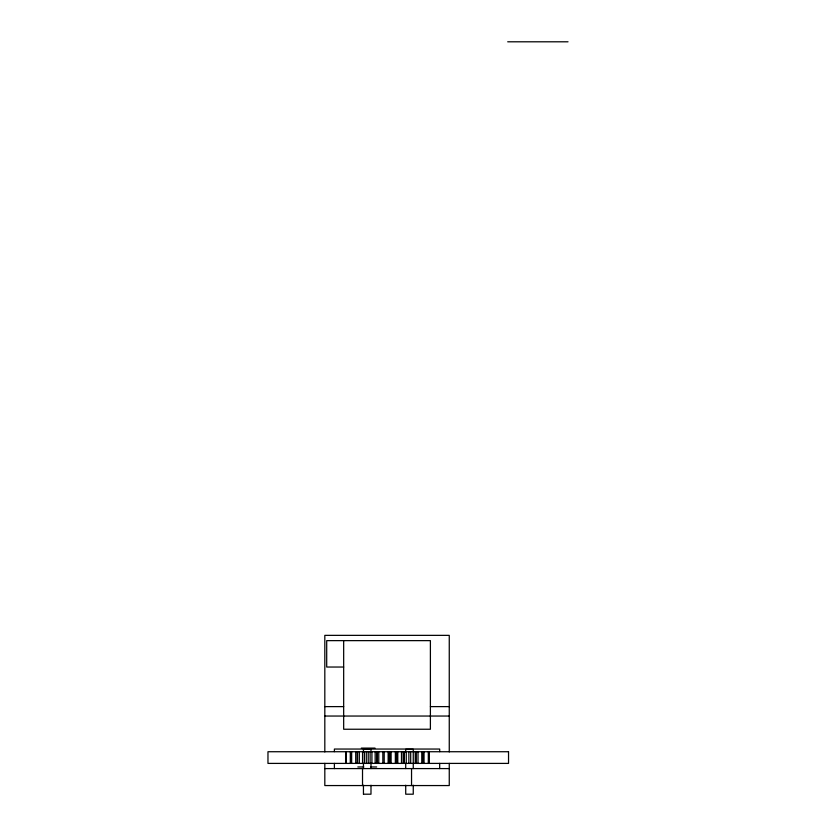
<?xml version="1.0" encoding="UTF-8"?>
<svg xmlns="http://www.w3.org/2000/svg" width="836" height="836" viewBox="0 0 836 836"><rect width="100%" height="100%" fill="white"/><g stroke="black" fill="none" stroke-linecap="round" stroke-linejoin="round"><path stroke-width="1.25" d="M507.703 41.8L568.031 41.8M343.669 667.034L326.698 667.034L326.698 640.637L430.394 640.637L430.394 729.243L343.669 729.243L343.669 640.637M324.817 706.619L343.669 706.619M430.394 706.619L449.256 706.619M324.817 716.044L449.256 716.044M361.319 748.105L375.03 748.105M363.461 749.286L370.985 749.286L370.996 751.846M357.818 766.957L363.775 766.957M370.714 766.957L376.67 766.957M324.817 768.587L449.256 768.587M363.461 794.2L370.985 794.2L370.996 785.213M449.256 751.93L449.256 635.36L324.817 635.36L324.817 751.93M449.256 763.352L449.256 785.558L324.817 785.558L324.817 763.352M439.684 751.648L439.684 749.046L334.39 749.046L334.39 751.648M439.684 763.372L439.684 768.587M429.349 751.731L429.349 763.404M428.304 751.731L428.304 763.404M424.04 751.731L424.04 763.404M423.34 751.731L423.34 763.404M422.755 751.731L422.755 763.404M421.762 751.731L421.762 763.404M418.01 751.731L418.01 763.404M416.318 751.731L416.318 763.404M415.241 751.731L415.241 763.404M413.256 768.535L413.256 749.286L405.721 749.286L405.711 751.846M413.256 785.213L413.256 794.2L405.721 794.2L405.711 785.213M411.542 768.587L411.542 785.558M410.695 751.731L410.695 763.404M408.856 751.731L408.856 763.404M406.265 751.731L406.265 763.404M405.711 763.404L405.711 768.535M404.373 751.731L404.373 763.404M403.192 751.731L403.192 763.404M401.489 751.731L401.489 763.404M397.79 751.731L397.79 763.404M396.661 751.731L396.661 763.404M396.18 751.731L396.18 763.404M395.355 751.731L395.355 763.404M391.102 751.731L391.102 763.404M390.015 751.731L390.015 763.404M388.876 751.731L388.876 763.404M388.144 751.731L388.144 763.404M384.194 751.731L384.194 763.404M382.836 751.731L382.836 763.404M378.771 751.731L378.771 763.404M377.245 751.731L377.245 763.404M376.942 751.731L376.942 763.404M375.165 751.731L375.165 763.404M371.926 751.731L371.926 763.404M370.996 763.404L370.996 768.535M370.118 751.731L370.118 763.404M368.206 751.731L368.206 763.404M366.283 751.731L366.283 763.404M364.371 751.731L364.371 763.404M363.451 749.286L363.451 751.846M363.451 763.404L363.451 768.535M363.451 785.213L363.451 794.2M362.563 751.731L362.563 763.404M362.521 768.587L362.521 785.558M359.323 751.731L359.323 763.404M357.557 751.731L357.557 763.404M357.254 751.731L357.254 763.404M355.718 751.731L355.718 763.404M351.653 751.731L351.653 763.404M350.629 751.731L350.629 763.404M350.294 751.731L350.294 763.404M346.355 751.731L346.355 763.404M345.613 751.731L345.613 763.404M334.39 763.372L334.39 768.587M508.539 751.731L267.969 751.731L267.969 763.404L508.539 763.404L508.539 751.731"/></g></svg>
